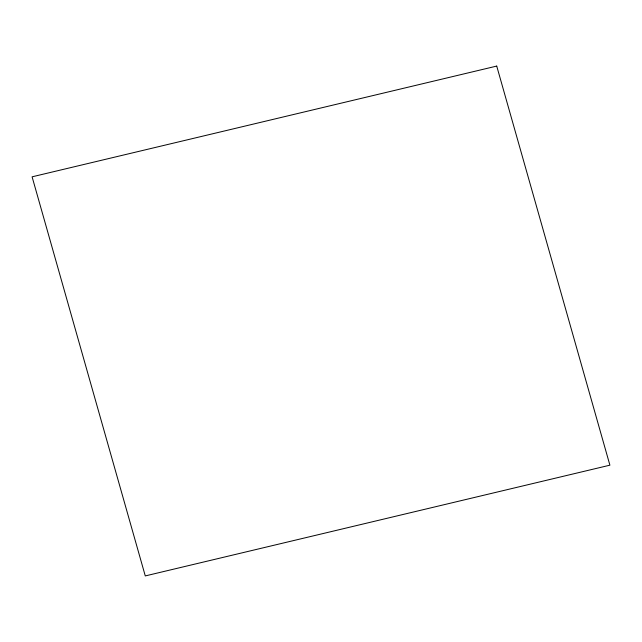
<?xml version="1.0" encoding="UTF-8"?>
<svg xmlns="http://www.w3.org/2000/svg" width="642" height="642" viewBox="0 0 642 642"><rect width="100%" height="100%" fill="white"/><g stroke="black" fill="none" stroke-linecap="round" stroke-linejoin="round"><path stroke-width="0.96" d="M496.723 66.078L32.1 176.823L145.277 575.922L609.9 465.177L496.723 66.078"/></g></svg>
